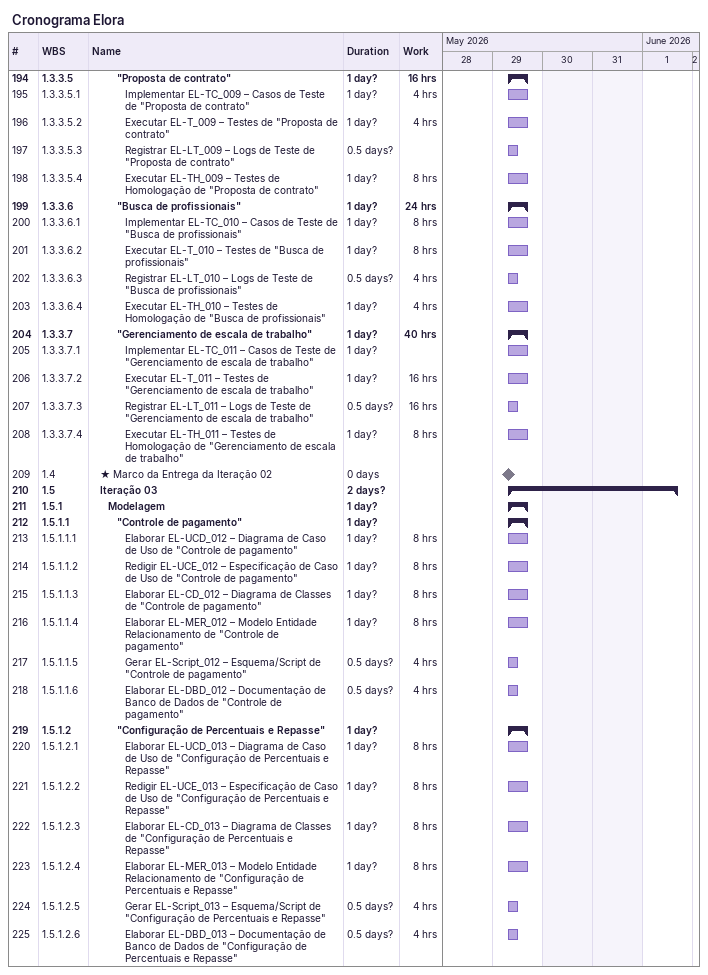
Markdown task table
Cronograma Elora

| ID | WBS | Task | Duration | Start | Finish | Work (h) |
|---|---|---|---|---|---|---|
| 194 | 1.3.3.5 | **"Proposta de contrato"** | 1d? | 2026-05-29 | 2026-05-29 | 16 |
| 195 | 1.3.3.5.1 | Implementar EL-TC_009 – Casos de Teste de "Proposta de contrato" | 1d? | 2026-05-29 | 2026-05-29 | 4 |
| 196 | 1.3.3.5.2 | Executar EL-T_009 – Testes de "Proposta de contrato" | 1d? | 2026-05-29 | 2026-05-29 | 4 |
| 197 | 1.3.3.5.3 | Registrar EL-LT_009 – Logs de Teste de "Proposta de contrato" | 0.5d? | 2026-05-29 | 2026-05-29 |  |
| 198 | 1.3.3.5.4 | Executar EL-TH_009 – Testes de Homologação de "Proposta de contrato" | 1d? | 2026-05-29 | 2026-05-29 | 8 |
| 199 | 1.3.3.6 | **"Busca de profissionais"** | 1d? | 2026-05-29 | 2026-05-29 | 24 |
| 200 | 1.3.3.6.1 | Implementar EL-TC_010 – Casos de Teste de "Busca de profissionais" | 1d? | 2026-05-29 | 2026-05-29 | 8 |
| 201 | 1.3.3.6.2 | Executar EL-T_010 – Testes de "Busca de profissionais" | 1d? | 2026-05-29 | 2026-05-29 | 8 |
| 202 | 1.3.3.6.3 | Registrar EL-LT_010 – Logs de Teste de "Busca de profissionais" | 0.5d? | 2026-05-29 | 2026-05-29 | 4 |
| 203 | 1.3.3.6.4 | Executar EL-TH_010 – Testes de Homologação de "Busca de profissionais" | 1d? | 2026-05-29 | 2026-05-29 | 4 |
| 204 | 1.3.3.7 | **"Gerenciamento de escala de trabalho"** | 1d? | 2026-05-29 | 2026-05-29 | 40 |
| 205 | 1.3.3.7.1 | Implementar EL-TC_011 – Casos de Teste de "Gerenciamento de escala de trabalho" | 1d? | 2026-05-29 | 2026-05-29 |  |
| 206 | 1.3.3.7.2 | Executar EL-T_011 – Testes de "Gerenciamento de escala de trabalho" | 1d? | 2026-05-29 | 2026-05-29 | 16 |
| 207 | 1.3.3.7.3 | Registrar EL-LT_011 – Logs de Teste de "Gerenciamento de escala de trabalho" | 0.5d? | 2026-05-29 | 2026-05-29 | 16 |
| 208 | 1.3.3.7.4 | Executar EL-TH_011 – Testes de Homologação de "Gerenciamento de escala de trabalho" | 1d? | 2026-05-29 | 2026-05-29 | 8 |
| 209 | 1.4 | ★ Marco da Entrega da Iteração 02 | 0d | 2026-05-29 | 2026-05-29 |  |
| 210 | 1.5 | **Iteração 03** | 2d? | 2026-05-29 | 2026-06-01 |  |
| 211 | 1.5.1 | **Modelagem** | 1d? | 2026-05-29 | 2026-05-29 |  |
| 212 | 1.5.1.1 | **"Controle de pagamento"** | 1d? | 2026-05-29 | 2026-05-29 |  |
| 213 | 1.5.1.1.1 | Elaborar EL-UCD_012 – Diagrama de Caso de Uso de "Controle de pagamento" | 1d? | 2026-05-29 | 2026-05-29 | 8 |
| 214 | 1.5.1.1.2 | Redigir EL-UCE_012 – Especificação de Caso de Uso de "Controle de pagamento" | 1d? | 2026-05-29 | 2026-05-29 | 8 |
| 215 | 1.5.1.1.3 | Elaborar EL-CD_012 – Diagrama de Classes de "Controle de pagamento" | 1d? | 2026-05-29 | 2026-05-29 | 8 |
| 216 | 1.5.1.1.4 | Elaborar EL-MER_012 – Modelo Entidade Relacionamento de "Controle de pagamento" | 1d? | 2026-05-29 | 2026-05-29 | 8 |
| 217 | 1.5.1.1.5 | Gerar EL-Script_012 – Esquema/Script de "Controle de pagamento" | 0.5d? | 2026-05-29 | 2026-05-29 | 4 |
| 218 | 1.5.1.1.6 | Elaborar EL-DBD_012 – Documentação de Banco de Dados de "Controle de pagamento" | 0.5d? | 2026-05-29 | 2026-05-29 | 4 |
| 219 | 1.5.1.2 | **"Configuração de Percentuais e Repasse"** | 1d? | 2026-05-29 | 2026-05-29 |  |
| 220 | 1.5.1.2.1 | Elaborar EL-UCD_013 – Diagrama de Caso de Uso de "Configuração de Percentuais e Repasse" | 1d? | 2026-05-29 | 2026-05-29 | 8 |
| 221 | 1.5.1.2.2 | Redigir EL-UCE_013 – Especificação de Caso de Uso de "Configuração de Percentuais e Repasse" | 1d? | 2026-05-29 | 2026-05-29 | 8 |
| 222 | 1.5.1.2.3 | Elaborar EL-CD_013 – Diagrama de Classes de "Configuração de Percentuais e Repasse" | 1d? | 2026-05-29 | 2026-05-29 | 8 |
| 223 | 1.5.1.2.4 | Elaborar EL-MER_013 – Modelo Entidade Relacionamento de "Configuração de Percentuais e Repasse" | 1d? | 2026-05-29 | 2026-05-29 | 8 |
| 224 | 1.5.1.2.5 | Gerar EL-Script_013 – Esquema/Script de "Configuração de Percentuais e Repasse" | 0.5d? | 2026-05-29 | 2026-05-29 | 4 |
| 225 | 1.5.1.2.6 | Elaborar EL-DBD_013 – Documentação de Banco de Dados de "Configuração de Percentuais e Repasse" | 0.5d? | 2026-05-29 | 2026-05-29 | 4 |
